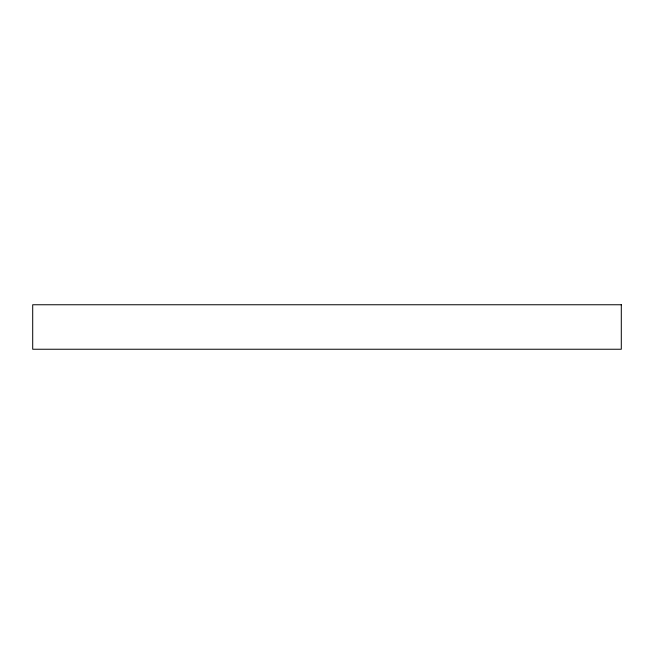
<?xml version="1.0" encoding="UTF-8"?>
<svg xmlns="http://www.w3.org/2000/svg" width="654" height="654" viewBox="0 0 654 654"><rect width="100%" height="100%" fill="white"/><g stroke="black" fill="none" stroke-linecap="round" stroke-linejoin="round"><path stroke-width="0.98" d="M621.3 304.756L32.7 304.756L32.7 349.244L621.3 349.244L621.3 304.756"/></g></svg>
